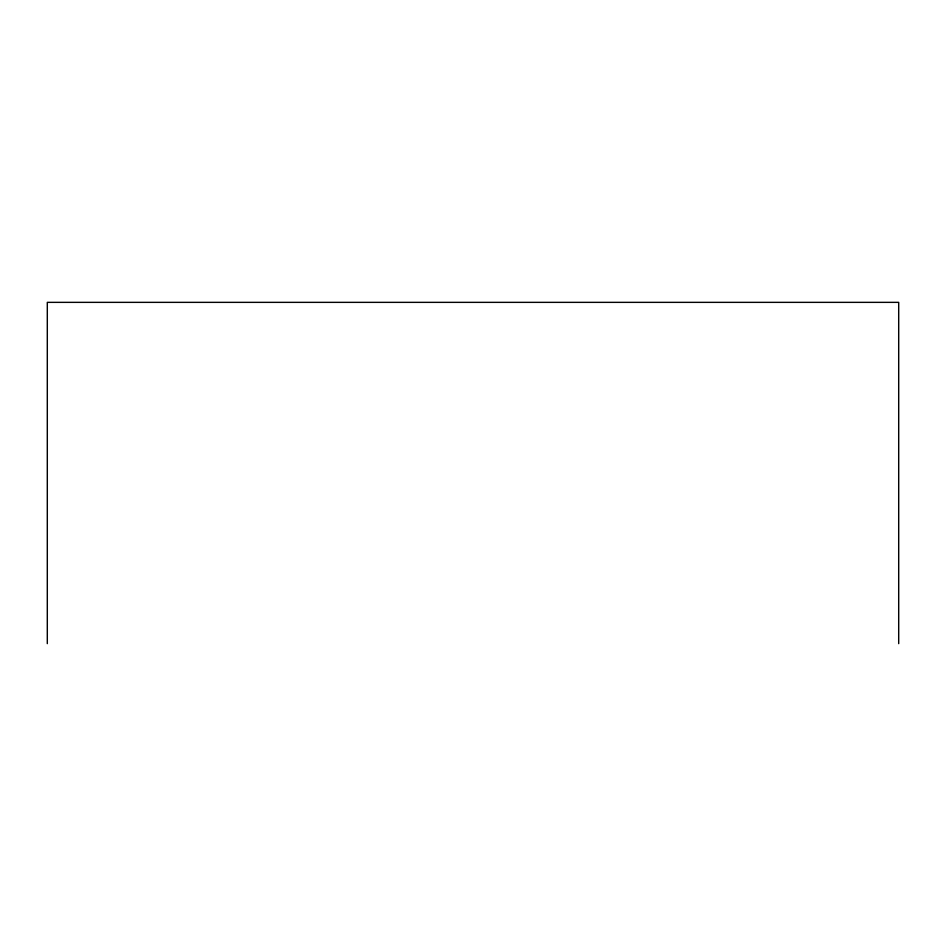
<?xml version="1.0" encoding="UTF-8"?>
<svg xmlns="http://www.w3.org/2000/svg" width="946" height="946" viewBox="0 0 946 946"><rect width="100%" height="100%" fill="white"/><g stroke="black" fill="none" stroke-linecap="round" stroke-linejoin="round"><path stroke-width="1.42" d="M898.7 643.647L898.7 302.353L47.3 302.353L47.3 643.647"/></g></svg>
